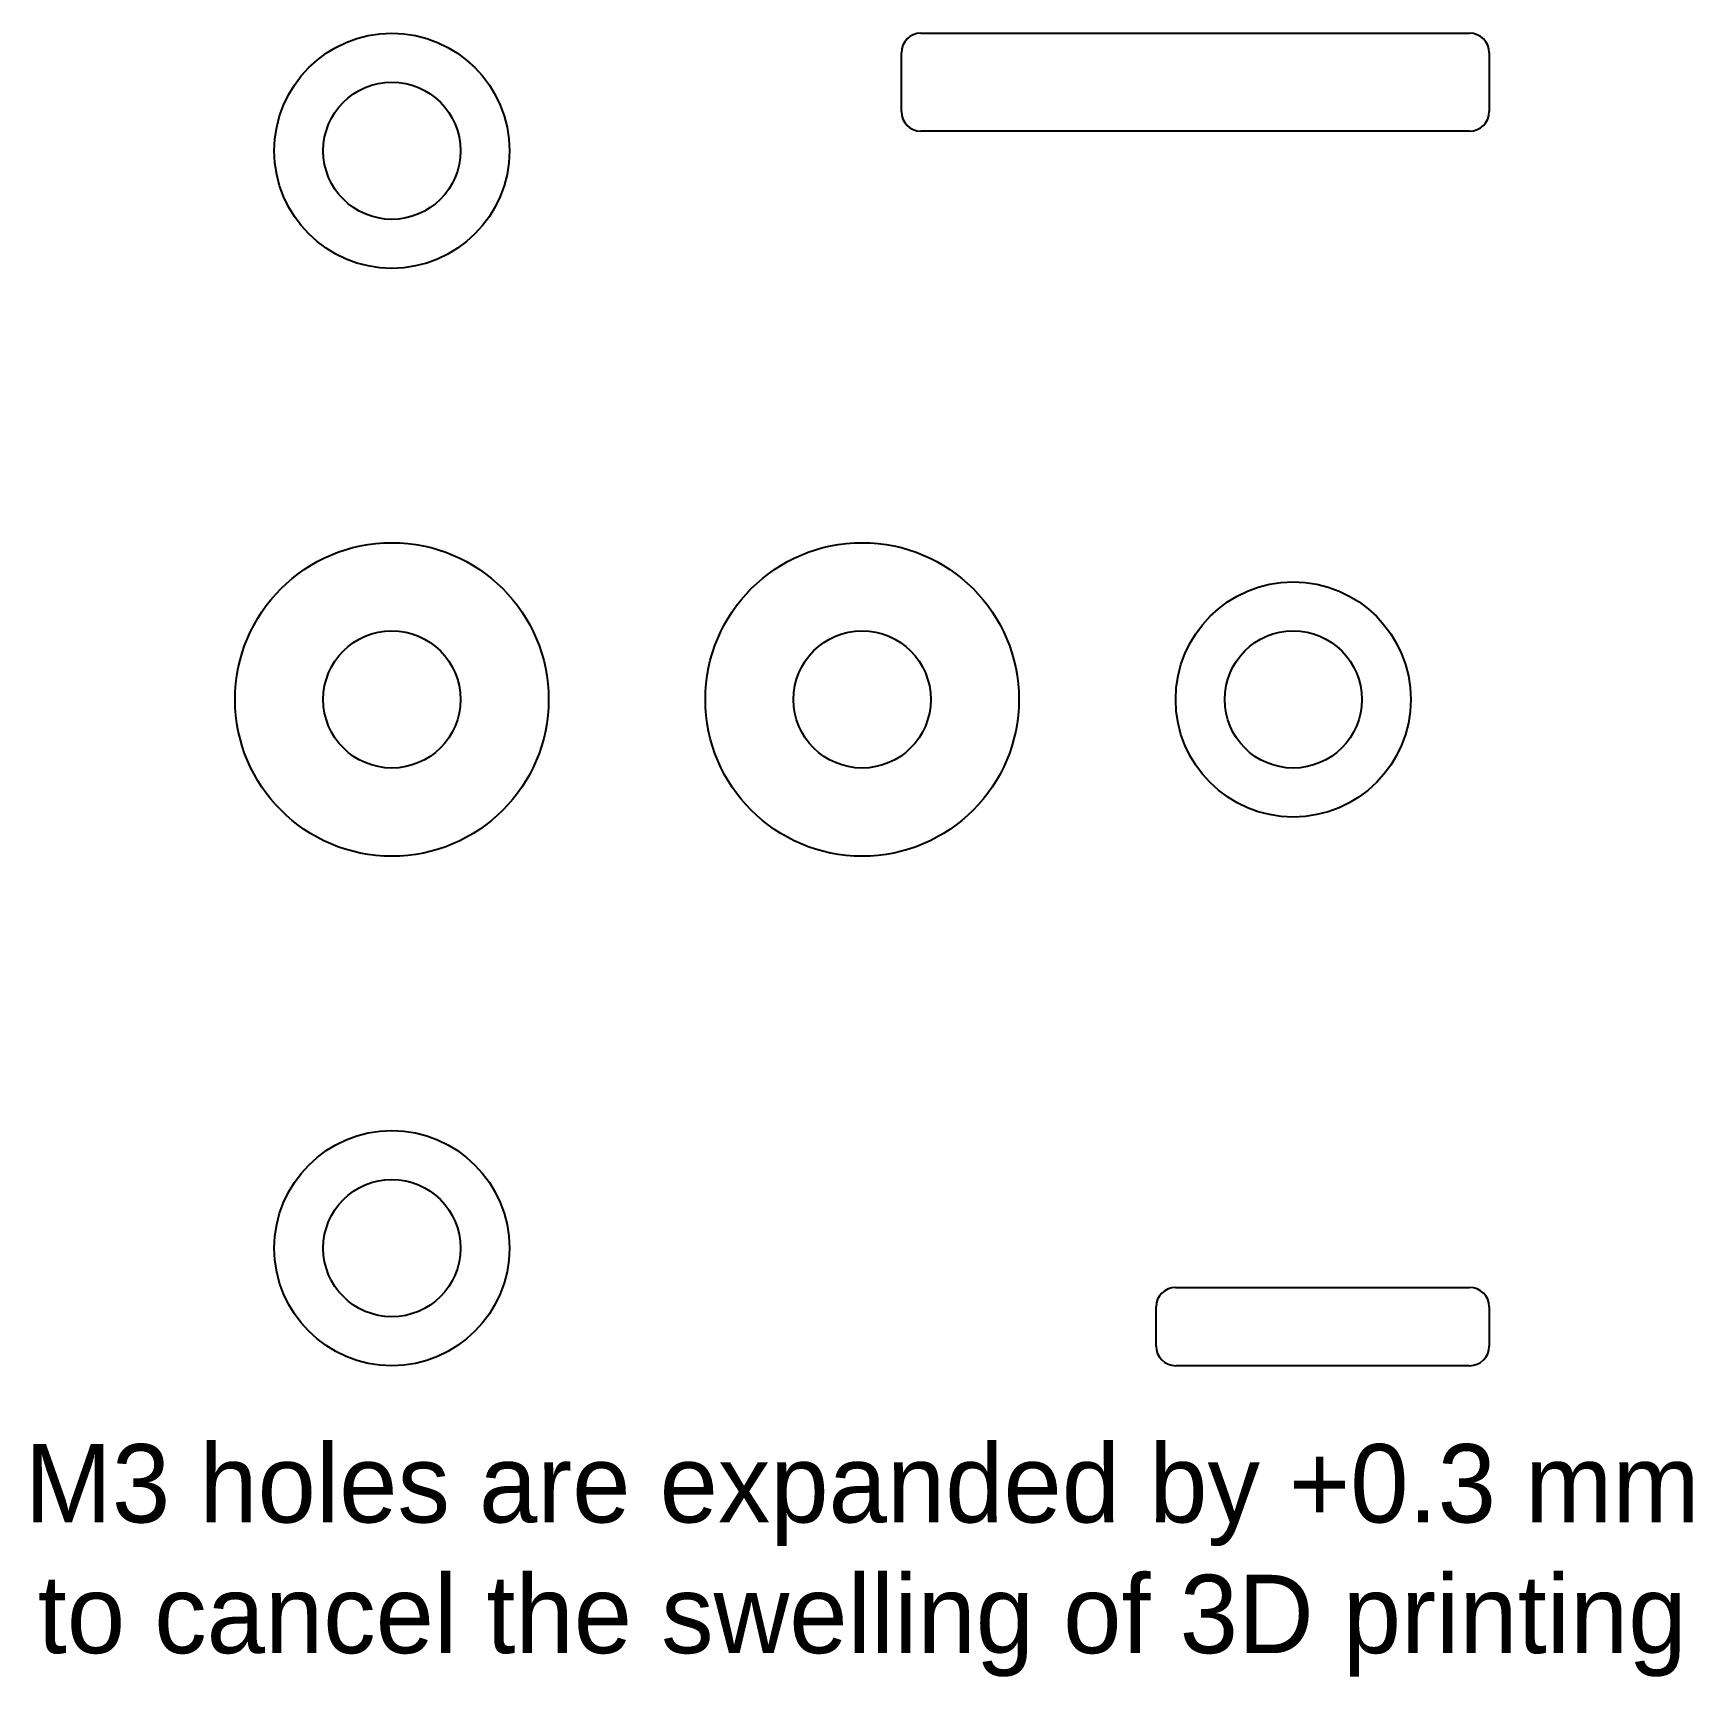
# Model space of a CAD drawing. Header units: millimetres. Extents: x -4.2 to 38.2, y -7.9 to 34.
import ezdxf

# ---------------------------------------------------------------- set-up
doc = ezdxf.new("R2010")
doc.units = ezdxf.units.MM
doc.layers.get('0').update_dxf_attribs({"lineweight": 25, "true_color": 0x000000})
doc.layers.add('note', color=252, linetype='Continuous', lineweight=25, true_color=0xa0a0a4)
doc.styles.add('textstyle0', font='')
doc.styles.get('textstyle0').set_extended_font_data('BIZ UDPゴシック')

msp = doc.modelspace()

# ---------------------------------------------------------------- linework, layer by layer
for p, q in [((18.5, 34), (32.5, 34)), ((18, 32), (18, 33.5)), ((33, 33.5), (33, 32)), ((32.5, 31.5), (18.5, 31.5)), ((25, 2), (32.5, 2)), ((24.5, 0.5), (24.5, 1.5)), ((33, 1.5), (33, 0.5)), ((32.5, 0), (25, 0))]:
    msp.add_line(p, q)
for centre, radius in [((5, 31), 3), ((5, 31), 1.75), ((5, 17), 4), ((17, 17), 4), ((28, 17), 3), ((5, 17), 1.75), ((17, 17), 1.75), ((28, 17), 1.75), ((5, 3), 3), ((5, 3), 1.75)]:
    msp.add_circle(centre, radius)
for centre, start, end in [((18.5, 33.5), 90, 180), ((32.5, 33.5), 0, 90), ((18.5, 32), 180, 270), ((32.5, 32), 270, 0), ((25, 1.5), 90, 180), ((32.5, 1.5), 0, 90), ((25, 0.5), 180, 270), ((32.5, 0.5), 270, 0)]:
    msp.add_arc(centre, 0.5, start, end)

# ---------------------------------------------------------------- texts
at = {"layer": 'note', "insert": (17, -2), "char_height": 2, "attachment_point": 2, "style": 'textstyle0'}
msp.add_mtext('M3 holes are expanded by +0.3 mm\\Pto cancel the swelling of 3D printing', dxfattribs=at)

doc.saveas('drawing.dxf')
